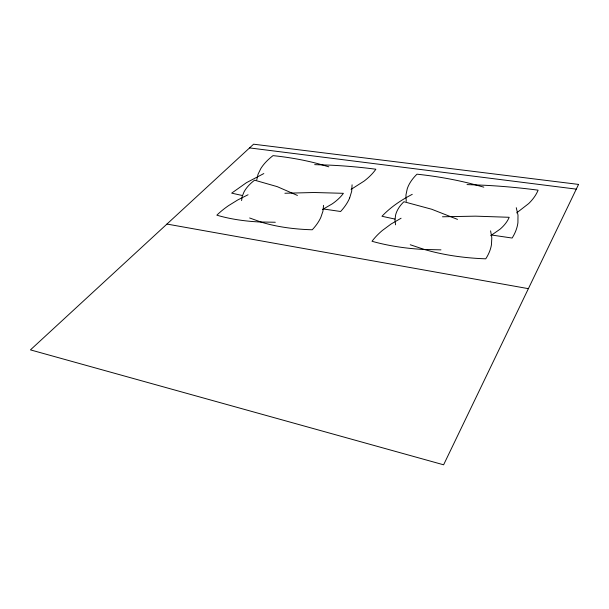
<?xml version="1.0" encoding="UTF-8"?>
<svg xmlns="http://www.w3.org/2000/svg" width="609" height="609" viewBox="0 0 609 609"><rect width="100%" height="100%" fill="white"/><g stroke="black" fill="none" stroke-linecap="round" stroke-linejoin="round"><path stroke-width="0.91" d="M323.577 205.34L322.915 211.315L320.814 217.436A87.232 44.259 -11.5 0 1 312.257 229.768A131.102 62.194 -7.4 0 1 261.299 222.163L249.637 217.976M241.59 200.589L242.237 196.357L243.92 192.147A61.593 30.656 -9 0 1 254.6 180.18L277.247 186.651L297.436 195.443M256.747 179.876L258.049 174.25L260.743 168.693A85.115 41.1 -7.5 0 1 273.03 155.63A288.232 160.898 -16.6 0 1 318.279 163.768L328.822 166.82M349.65 197.986L351.682 191.31L352.078 184.824M516.653 212.891L528.681 203.573A94.928 47.335 -3.8 0 0 538.105 190.168A564.018 467.415 -0.1 0 0 484.65 185.265L467.027 184.58M490.717 235.675L499.959 229.266A67.348 35.345 -3.6 0 0 509.193 217.291L475.576 216.157L442.492 216.781M351.073 189.407L364.06 181.132A86.645 40.658 -9 0 0 375.867 169.226A496.921 344.96 -20.3 0 0 330.048 165.153L314.663 164.636M401.08 218.235L391.047 224.036L382.323 230.499A107.96 61.395 -1.9 0 0 372.008 241.278A146.289 71.565 -3.7 0 0 422.555 249.401L440.962 249.865M412.263 194.324C401.141 200.064 390.582 207.144 381.965 216.279L395.035 219.095M322.466 209.557L332.202 203.886A61.281 30.107 -9.5 0 0 343.385 193.319L314.153 192.505L284.89 193.251M248.053 194.758L237.792 199.927L228.527 205.659A97.067 51.712 -9.4 0 0 216.85 215.175A133.478 61.669 -8.7 0 0 259.282 221.965L275.306 222.255M263.819 173.565L246.424 182.692L231.664 193.144L242.511 195.55M249.561 147.911L576.274 189.133M491.76 235.044L512.131 238.043A107.154 57.322 -4.8 0 0 517.924 222.658L517.993 215.068L516.265 207.692M323.539 208.994L340.614 211.498A97.996 48.423 -10.6 0 0 349.65 197.986M166.95 224.059L528.376 288.658M483.812 187.146L470.841 183.629A313.665 202.782 -9.5 0 0 416.99 174.189A94.372 47.631 -1.8 0 0 407.238 188.813L405.937 195.055L406.241 201.412M424.922 249.652L410.26 244.749M457.496 219.377L431.674 209.237L403.912 201.739A67.995 35.946 -2.8 0 0 395.561 215.228L394.982 220.009L395.576 224.828M490.58 230.864L491.821 237.693L491.455 244.704A95.308 52.846 -5.3 0 1 485.754 258.817A145.224 71.923 -1.9 0 1 424.922 249.644M578.55 184.413L443.611 464.804L30.45 349.878L253.588 144.196L578.55 184.413"/></g></svg>
